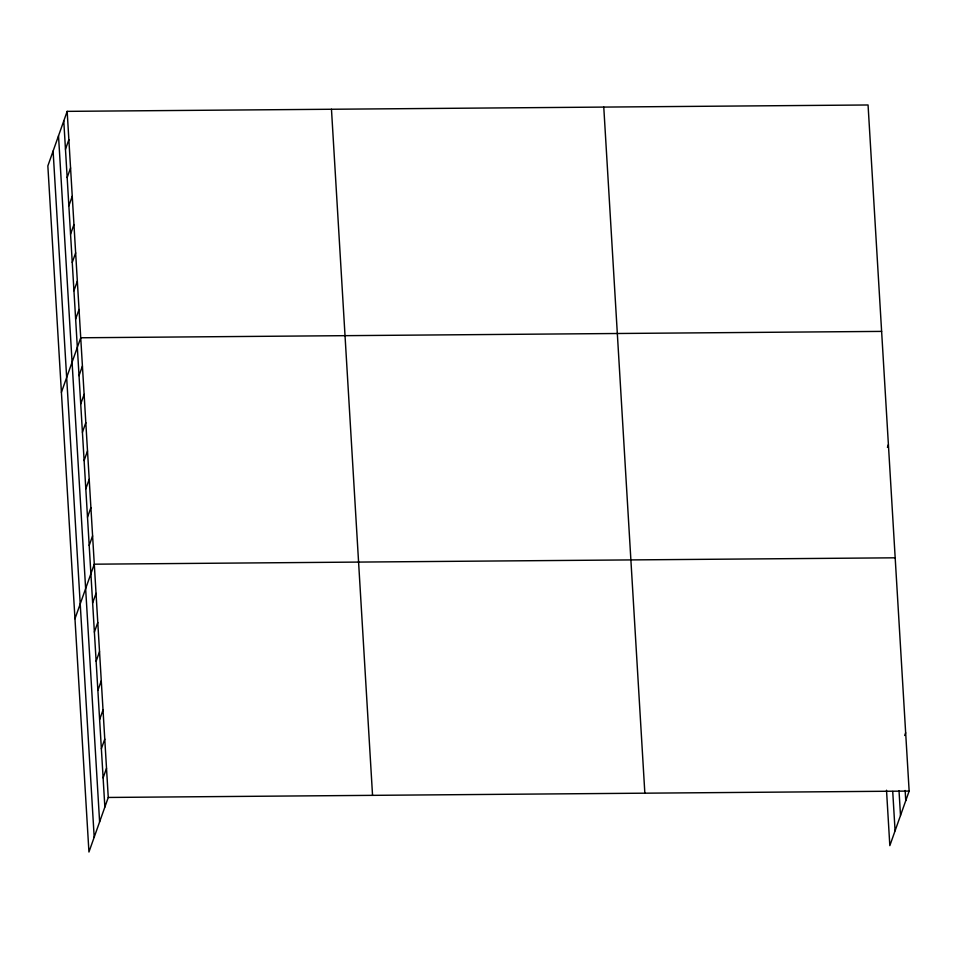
<?xml version="1.0" encoding="UTF-8"?>
<svg xmlns="http://www.w3.org/2000/svg" width="957" height="957" viewBox="0 0 957 957"><rect width="100%" height="100%" fill="white"/><g stroke="black" fill="none" stroke-linecap="round" stroke-linejoin="round"><path stroke-width="1.44" d="M67.169 111.359L47.85 165.92L88.941 852.017L108.261 797.456L67.169 111.359L868.059 104.983L909.15 791.08L889.831 845.641L886.517 790.243M65.471 149.244L68.868 139.662M67.169 177.547L70.567 167.954M68.856 205.851L72.254 196.257M70.555 234.154L73.952 224.56M72.254 262.457L75.651 252.863M73.94 290.749L77.338 281.167M75.639 319.052L79.036 309.47M61.404 392.334L80.735 337.773L881.624 331.397M79.024 375.658L82.422 366.076M80.723 403.962L84.12 394.368M82.422 432.265L85.819 422.671M84.108 460.568L87.506 450.974M85.807 488.871L89.204 479.278M87.506 517.163L90.903 507.581M89.204 545.466L92.59 535.884M74.969 618.748L94.288 564.187L895.178 557.811M92.638 602.934L96.035 593.34M94.384 632.087L97.781 622.505M96.131 661.251L99.528 651.657M97.877 690.404L101.275 680.822M99.624 719.568L103.021 709.986M101.37 748.733L104.768 739.139M103.117 777.885L106.514 768.304M887.426 447.338L888.407 444.598M904.688 735.502L905.657 732.763M108.261 797.456L909.15 791.08M905.143 790.47L905.753 800.674M899.018 790.733L900.501 815.508M892.725 791.439L895.082 830.808M603.771 107.088L644.851 793.186M331.469 109.254L372.548 795.351M63.772 120.941L104.863 807.05M58.521 135.786L99.612 821.884M53.102 151.074L94.193 837.184"/></g></svg>
